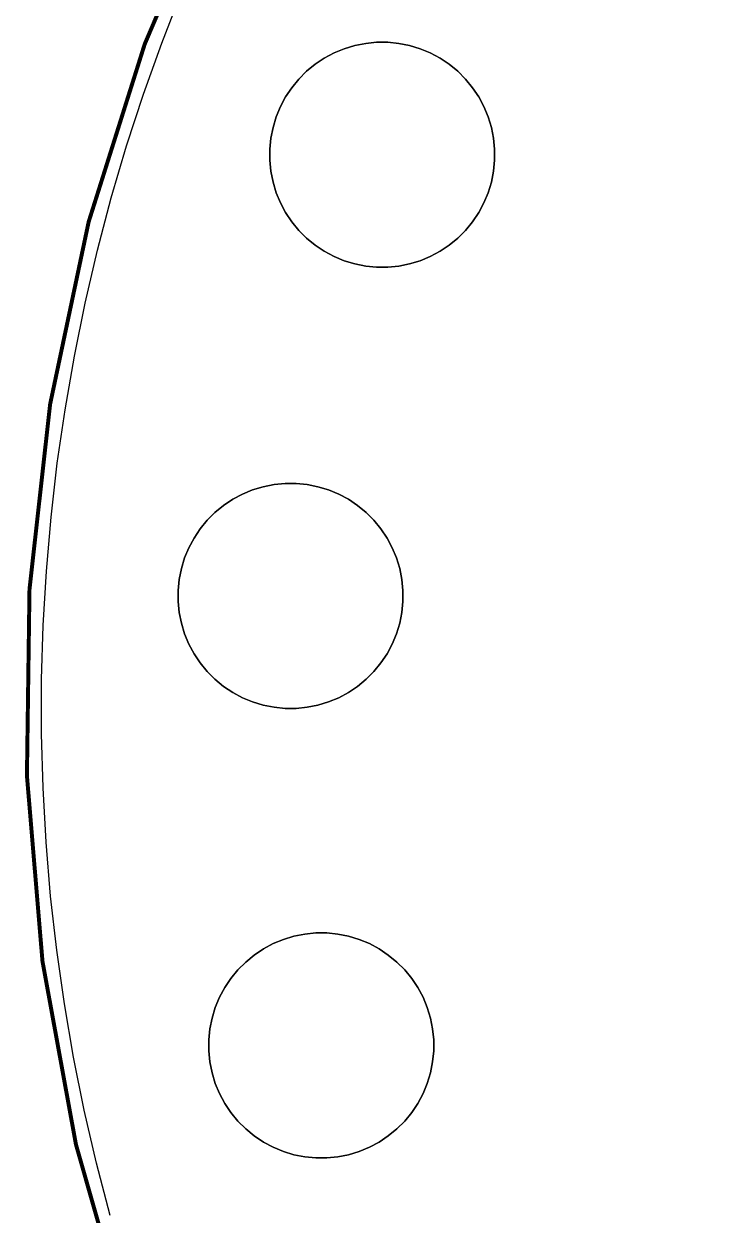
# Model space of a CAD drawing. Header units: millimetres. Extents: x -123 to 123, y -121 to 123.
# Drawn here: x -122.8 to -77.9, y -32.4 to 43.9 of the extents above; entities that cross this region are included whole.
import ezdxf

# ---------------------------------------------------------------- set-up
doc = ezdxf.new("R2010")
doc.units = ezdxf.units.MM
for name, color, linetype in [('BottomLayer', 5, 'Continuous'), ('Mechanical1', 6, 'Continuous'), ('MultiLayer', 9, 'Continuous'), ('TopLayer', 1, 'Continuous')]:
    doc.layers.add(name, color=color, linetype=linetype)

msp = doc.modelspace()

# ---------------------------------------------------------------- linework, layer by layer
at = {"layer": 'BottomLayer'}
for p, q in [((-113.935, 42.61), (-112.673, 45.844)), ((-115.105, 39.341), (-113.935, 42.61)), ((-102.894, 41.99), (-103.518, 41.656)), ((-102.24, 42.26), (-102.894, 41.99)), ((-101.564, 42.466), (-102.24, 42.26)), ((-100.87, 42.604), (-101.564, 42.466)), ((-100.166, 42.673), (-100.87, 42.604)), ((-99.458, 42.673), (-100.166, 42.673)), ((-98.754, 42.604), (-99.458, 42.673)), ((-98.061, 42.466), (-98.754, 42.604)), ((-97.384, 42.26), (-98.061, 42.466)), ((-96.73, 41.99), (-97.384, 42.26)), ((-96.106, 41.656), (-96.73, 41.99)), ((-104.106, 41.263), (-104.653, 40.814)), ((-103.518, 41.656), (-104.106, 41.263)), ((-95.518, 41.263), (-96.106, 41.656)), ((-94.971, 40.814), (-95.518, 41.263)), ((-104.653, 40.814), (-105.153, 40.314)), ((-94.471, 40.314), (-94.971, 40.814)), ((-105.602, 39.767), (-105.995, 39.179)), ((-105.153, 40.314), (-105.602, 39.767)), ((-94.022, 39.767), (-94.471, 40.314)), ((-93.629, 39.179), (-94.022, 39.767)), ((-116.18, 36.041), (-115.105, 39.341)), ((-105.995, 39.179), (-106.328, 38.555)), ((-93.296, 38.555), (-93.629, 39.179)), ((-106.328, 38.555), (-106.599, 37.902)), ((-93.025, 37.902), (-93.296, 38.555)), ((-106.599, 37.902), (-106.804, 37.225)), ((-92.82, 37.225), (-93.025, 37.902)), ((-106.804, 37.225), (-106.942, 36.531)), ((-92.682, 36.531), (-92.82, 37.225)), ((-117.161, 32.711), (-116.18, 36.041)), ((-106.942, 36.531), (-107.012, 35.827)), ((-92.612, 35.827), (-92.682, 36.531)), ((-107.012, 35.827), (-107.012, 35.473)), ((-107.012, 35.473), (-107.012, 35.12)), ((-107.012, 35.12), (-106.942, 34.416)), ((-92.682, 34.416), (-92.612, 35.12)), ((-92.612, 35.473), (-92.612, 35.827)), ((-92.612, 35.12), (-92.612, 35.473)), ((-106.942, 34.416), (-106.804, 33.722)), ((-92.82, 33.722), (-92.682, 34.416)), ((-106.804, 33.722), (-106.599, 33.045)), ((-93.025, 33.045), (-92.82, 33.722)), ((-106.599, 33.045), (-106.328, 32.391)), ((-93.296, 32.391), (-93.025, 33.045)), ((-118.047, 29.354), (-117.161, 32.711)), ((-106.328, 32.391), (-105.995, 31.767)), ((-93.629, 31.767), (-93.296, 32.391)), ((-105.995, 31.767), (-105.602, 31.179)), ((-94.022, 31.179), (-93.629, 31.767)), ((-105.602, 31.179), (-105.153, 30.632)), ((-105.153, 30.632), (-104.653, 30.132)), ((-94.971, 30.132), (-94.471, 30.632)), ((-94.471, 30.632), (-94.022, 31.179)), ((-104.653, 30.132), (-104.106, 29.683)), ((-95.518, 29.683), (-94.971, 30.132)), ((-118.837, 25.974), (-118.047, 29.354)), ((-104.106, 29.683), (-103.518, 29.29)), ((-103.518, 29.29), (-102.894, 28.957)), ((-96.73, 28.957), (-96.106, 29.29)), ((-96.106, 29.29), (-95.518, 29.683)), ((-102.894, 28.957), (-102.24, 28.686)), ((-102.24, 28.686), (-101.564, 28.481)), ((-101.564, 28.481), (-100.87, 28.343)), ((-100.87, 28.343), (-100.166, 28.273)), ((-100.166, 28.273), (-99.458, 28.273)), ((-99.458, 28.273), (-98.754, 28.343)), ((-98.754, 28.343), (-98.061, 28.481)), ((-98.061, 28.481), (-97.384, 28.686)), ((-97.384, 28.686), (-96.73, 28.957)), ((-119.529, 22.572), (-118.837, 25.974)), ((-120.125, 19.152), (-119.529, 22.572)), ((-120.622, 15.717), (-120.125, 19.152)), ((-121.022, 12.268), (-120.622, 15.717)), ((-108.763, 13.745), (-109.387, 13.412)), ((-108.11, 14.016), (-108.763, 13.745)), ((-107.433, 14.221), (-108.11, 14.016)), ((-106.739, 14.359), (-107.433, 14.221)), ((-106.035, 14.429), (-106.739, 14.359)), ((-105.328, 14.429), (-106.035, 14.429)), ((-104.624, 14.359), (-105.328, 14.429)), ((-103.93, 14.221), (-104.624, 14.359)), ((-103.253, 14.016), (-103.93, 14.221)), ((-102.599, 13.745), (-103.253, 14.016)), ((-101.975, 13.412), (-102.599, 13.745)), ((-109.975, 13.019), (-110.522, 12.57)), ((-109.387, 13.412), (-109.975, 13.019)), ((-101.387, 13.019), (-101.975, 13.412)), ((-100.84, 12.57), (-101.387, 13.019)), ((-121.323, 8.81), (-121.022, 12.268)), ((-110.522, 12.57), (-111.022, 12.07)), ((-100.34, 12.07), (-100.84, 12.57)), ((-111.471, 11.523), (-111.864, 10.935)), ((-111.022, 12.07), (-111.471, 11.523)), ((-99.891, 11.523), (-100.34, 12.07)), ((-99.498, 10.935), (-99.891, 11.523)), ((-111.864, 10.935), (-112.198, 10.311)), ((-99.165, 10.311), (-99.498, 10.935)), ((-112.198, 10.311), (-112.468, 9.657)), ((-98.894, 9.657), (-99.165, 10.311)), ((-112.468, 9.657), (-112.674, 8.98)), ((-98.689, 8.98), (-98.894, 9.657)), ((-121.525, 5.344), (-121.323, 8.81)), ((-112.674, 8.98), (-112.812, 8.286)), ((-98.551, 8.286), (-98.689, 8.98)), ((-112.812, 8.286), (-112.881, 7.583)), ((-98.482, 7.583), (-98.551, 8.286)), ((-112.881, 7.583), (-112.881, 7.229)), ((-112.881, 7.229), (-112.881, 6.875)), ((-112.881, 6.875), (-112.812, 6.171)), ((-98.551, 6.171), (-98.482, 6.875)), ((-98.482, 7.229), (-98.482, 7.583)), ((-98.482, 6.875), (-98.482, 7.229)), ((-112.812, 6.171), (-112.674, 5.477)), ((-98.689, 5.477), (-98.551, 6.171)), ((-121.628, 1.874), (-121.525, 5.344)), ((-112.674, 5.477), (-112.468, 4.8)), ((-98.894, 4.8), (-98.689, 5.477)), ((-112.468, 4.8), (-112.198, 4.147)), ((-99.165, 4.147), (-98.894, 4.8)), ((-112.198, 4.147), (-111.864, 3.523)), ((-99.498, 3.523), (-99.165, 4.147)), ((-111.864, 3.523), (-111.471, 2.935)), ((-99.891, 2.935), (-99.498, 3.523)), ((-111.471, 2.935), (-111.022, 2.388)), ((-111.022, 2.388), (-110.522, 1.888)), ((-100.84, 1.888), (-100.34, 2.388)), ((-100.34, 2.388), (-99.891, 2.935)), ((-121.632, -1.597), (-121.628, 1.874)), ((-110.522, 1.888), (-109.975, 1.439)), ((-101.387, 1.439), (-100.84, 1.888)), ((-109.975, 1.439), (-109.387, 1.046)), ((-109.387, 1.046), (-108.763, 0.712)), ((-102.599, 0.712), (-101.975, 1.046)), ((-101.975, 1.046), (-101.387, 1.439)), ((-108.763, 0.712), (-108.11, 0.442)), ((-108.11, 0.442), (-107.433, 0.236)), ((-107.433, 0.236), (-106.739, 0.098)), ((-106.739, 0.098), (-106.035, 0.029)), ((-106.035, 0.029), (-105.328, 0.029)), ((-105.328, 0.029), (-104.624, 0.098)), ((-104.624, 0.098), (-103.93, 0.236)), ((-103.93, 0.236), (-103.253, 0.442)), ((-103.253, 0.442), (-102.599, 0.712)), ((-121.536, -5.067), (-121.632, -1.597)), ((-121.342, -8.533), (-121.536, -5.067)), ((-121.049, -11.992), (-121.342, -8.533)), ((-120.658, -15.442), (-121.049, -11.992)), ((-104.77, -14.421), (-105.464, -14.559)), ((-104.066, -14.352), (-104.77, -14.421)), ((-103.359, -14.352), (-104.066, -14.352)), ((-102.655, -14.421), (-103.359, -14.352)), ((-101.961, -14.559), (-102.655, -14.421)), ((-106.795, -15.035), (-107.419, -15.369)), ((-106.141, -14.765), (-106.795, -15.035)), ((-105.464, -14.559), (-106.141, -14.765)), ((-101.284, -14.765), (-101.961, -14.559)), ((-100.631, -15.035), (-101.284, -14.765)), ((-100.007, -15.369), (-100.631, -15.035)), ((-120.168, -18.879), (-120.658, -15.442)), ((-108.007, -15.762), (-108.554, -16.211)), ((-107.419, -15.369), (-108.007, -15.762)), ((-99.419, -15.762), (-100.007, -15.369)), ((-98.872, -16.211), (-99.419, -15.762)), ((-109.054, -16.711), (-109.503, -17.258)), ((-108.554, -16.211), (-109.054, -16.711)), ((-98.372, -16.711), (-98.872, -16.211)), ((-97.923, -17.258), (-98.372, -16.711)), ((-109.503, -17.258), (-109.896, -17.846)), ((-97.53, -17.846), (-97.923, -17.258)), ((-109.896, -17.846), (-110.229, -18.47)), ((-97.196, -18.47), (-97.53, -17.846)), ((-119.581, -22.3), (-120.168, -18.879)), ((-110.229, -18.47), (-110.5, -19.123)), ((-96.926, -19.123), (-97.196, -18.47)), ((-110.705, -19.8), (-110.843, -20.494)), ((-110.5, -19.123), (-110.705, -19.8)), ((-96.72, -19.8), (-96.926, -19.123)), ((-96.582, -20.494), (-96.72, -19.8)), ((-110.843, -20.494), (-110.912, -21.198)), ((-96.513, -21.198), (-96.582, -20.494)), ((-110.912, -21.198), (-110.912, -21.552)), ((-96.513, -21.552), (-96.513, -21.198)), ((-110.912, -21.552), (-110.912, -21.905)), ((-110.912, -21.905), (-110.843, -22.609)), ((-96.582, -22.609), (-96.513, -21.905)), ((-96.513, -21.905), (-96.513, -21.552)), ((-118.896, -25.703), (-119.581, -22.3)), ((-110.843, -22.609), (-110.705, -23.303)), ((-96.72, -23.303), (-96.582, -22.609)), ((-110.705, -23.303), (-110.5, -23.98)), ((-96.926, -23.98), (-96.72, -23.303)), ((-110.5, -23.98), (-110.229, -24.634)), ((-97.196, -24.634), (-96.926, -23.98)), ((-110.229, -24.634), (-109.896, -25.258)), ((-97.53, -25.258), (-97.196, -24.634)), ((-118.114, -29.085), (-118.896, -25.703)), ((-109.896, -25.258), (-109.503, -25.846)), ((-109.503, -25.846), (-109.054, -26.393)), ((-98.372, -26.393), (-97.923, -25.846)), ((-97.923, -25.846), (-97.53, -25.258)), ((-109.054, -26.393), (-108.554, -26.893)), ((-98.872, -26.893), (-98.372, -26.393)), ((-108.554, -26.893), (-108.007, -27.342)), ((-108.007, -27.342), (-107.419, -27.735)), ((-100.007, -27.735), (-99.419, -27.342)), ((-99.419, -27.342), (-98.872, -26.893)), ((-107.419, -27.735), (-106.795, -28.068)), ((-106.795, -28.068), (-106.141, -28.339)), ((-101.284, -28.339), (-100.631, -28.068)), ((-100.631, -28.068), (-100.007, -27.735)), ((-106.141, -28.339), (-105.464, -28.544)), ((-105.464, -28.544), (-104.77, -28.682)), ((-104.77, -28.682), (-104.066, -28.751)), ((-104.066, -28.751), (-103.359, -28.751)), ((-103.359, -28.751), (-102.655, -28.682)), ((-102.655, -28.682), (-101.961, -28.544)), ((-101.961, -28.544), (-101.284, -28.339)), ((-117.236, -32.444), (-118.114, -29.085))]:
    msp.add_line(p, q, dxfattribs=at)
at = {"layer": 'Mechanical1', "const_width": 0.254}
msp.add_lwpolyline([(-21.173, -120.797, -11.497626), (21.173, -120.797)], format="xyb", dxfattribs=at)
at = {"layer": 'MultiLayer'}
for p, q in [((-103.518, 41.656), (-102.894, 41.99)), ((-102.894, 41.99), (-102.24, 42.26)), ((-102.24, 42.26), (-101.564, 42.466)), ((-101.564, 42.466), (-100.87, 42.604)), ((-100.87, 42.604), (-100.166, 42.673)), ((-100.166, 42.673), (-99.812, 42.673)), ((-99.812, 42.673), (-99.458, 42.673)), ((-99.458, 42.673), (-98.754, 42.604)), ((-98.754, 42.604), (-98.061, 42.466)), ((-98.061, 42.466), (-97.384, 42.26)), ((-97.384, 42.26), (-96.73, 41.99)), ((-96.73, 41.99), (-96.106, 41.656)), ((-104.653, 40.814), (-104.106, 41.263)), ((-104.106, 41.263), (-103.518, 41.656)), ((-96.106, 41.656), (-95.518, 41.263)), ((-95.518, 41.263), (-94.971, 40.814)), ((-105.153, 40.314), (-104.653, 40.814)), ((-94.971, 40.814), (-94.471, 40.314)), ((-105.995, 39.179), (-105.602, 39.767)), ((-105.602, 39.767), (-105.153, 40.314)), ((-94.471, 40.314), (-94.022, 39.767)), ((-94.022, 39.767), (-93.629, 39.179)), ((-106.328, 38.555), (-105.995, 39.179)), ((-93.629, 39.179), (-93.296, 38.555)), ((-106.599, 37.902), (-106.328, 38.555)), ((-93.296, 38.555), (-93.025, 37.902)), ((-106.804, 37.225), (-106.599, 37.902)), ((-93.025, 37.902), (-92.82, 37.225)), ((-106.942, 36.531), (-106.804, 37.225)), ((-92.82, 37.225), (-92.682, 36.531)), ((-107.012, 35.827), (-106.942, 36.531)), ((-92.682, 36.531), (-92.612, 35.827)), ((-107.012, 35.473), (-107.012, 35.827)), ((-107.012, 35.12), (-107.012, 35.473)), ((-106.942, 34.416), (-107.012, 35.12)), ((-92.612, 35.12), (-92.682, 34.416)), ((-92.612, 35.827), (-92.612, 35.473)), ((-92.612, 35.473), (-92.612, 35.12)), ((-106.804, 33.722), (-106.942, 34.416)), ((-92.682, 34.416), (-92.82, 33.722)), ((-106.599, 33.045), (-106.804, 33.722)), ((-92.82, 33.722), (-93.025, 33.045)), ((-106.328, 32.391), (-106.599, 33.045)), ((-93.025, 33.045), (-93.296, 32.391)), ((-105.995, 31.767), (-106.328, 32.391)), ((-93.296, 32.391), (-93.629, 31.767)), ((-105.602, 31.179), (-105.995, 31.767)), ((-93.629, 31.767), (-94.022, 31.179)), ((-105.153, 30.632), (-105.602, 31.179)), ((-104.653, 30.132), (-105.153, 30.632)), ((-94.471, 30.632), (-94.971, 30.132)), ((-94.022, 31.179), (-94.471, 30.632)), ((-104.106, 29.683), (-104.653, 30.132)), ((-94.971, 30.132), (-95.518, 29.683)), ((-103.518, 29.29), (-104.106, 29.683)), ((-102.894, 28.957), (-103.518, 29.29)), ((-96.106, 29.29), (-96.73, 28.957)), ((-95.518, 29.683), (-96.106, 29.29)), ((-102.24, 28.686), (-102.894, 28.957)), ((-101.564, 28.481), (-102.24, 28.686)), ((-100.87, 28.343), (-101.564, 28.481)), ((-100.166, 28.273), (-100.87, 28.343)), ((-99.812, 28.273), (-100.166, 28.273)), ((-99.812, 28.273), (-99.812, 28.273)), ((-99.458, 28.273), (-99.812, 28.273)), ((-98.754, 28.343), (-99.458, 28.273)), ((-98.061, 28.481), (-98.754, 28.343)), ((-97.384, 28.686), (-98.061, 28.481)), ((-96.73, 28.957), (-97.384, 28.686)), ((-109.387, 13.412), (-108.763, 13.745)), ((-108.763, 13.745), (-108.11, 14.016)), ((-108.11, 14.016), (-107.433, 14.221)), ((-107.433, 14.221), (-106.739, 14.359)), ((-106.739, 14.359), (-106.035, 14.429)), ((-106.035, 14.429), (-105.681, 14.429)), ((-105.681, 14.429), (-105.328, 14.429)), ((-105.328, 14.429), (-104.624, 14.359)), ((-104.624, 14.359), (-103.93, 14.221)), ((-103.93, 14.221), (-103.253, 14.016)), ((-103.253, 14.016), (-102.599, 13.745)), ((-102.599, 13.745), (-101.975, 13.412)), ((-110.522, 12.57), (-109.975, 13.019)), ((-109.975, 13.019), (-109.387, 13.412)), ((-101.975, 13.412), (-101.387, 13.019)), ((-101.387, 13.019), (-100.84, 12.57)), ((-111.022, 12.07), (-110.522, 12.57)), ((-100.84, 12.57), (-100.34, 12.07)), ((-111.864, 10.935), (-111.471, 11.523)), ((-111.471, 11.523), (-111.022, 12.07)), ((-100.34, 12.07), (-99.891, 11.523)), ((-99.891, 11.523), (-99.498, 10.935)), ((-112.198, 10.311), (-111.864, 10.935)), ((-99.498, 10.935), (-99.165, 10.311)), ((-112.468, 9.657), (-112.198, 10.311)), ((-99.165, 10.311), (-98.894, 9.657)), ((-112.674, 8.98), (-112.468, 9.657)), ((-98.894, 9.657), (-98.689, 8.98)), ((-112.812, 8.286), (-112.674, 8.98)), ((-98.689, 8.98), (-98.551, 8.286)), ((-112.881, 7.583), (-112.812, 8.286)), ((-98.551, 8.286), (-98.482, 7.583)), ((-112.881, 7.229), (-112.881, 7.583)), ((-112.881, 6.875), (-112.881, 7.229)), ((-112.812, 6.171), (-112.881, 6.875)), ((-98.482, 6.875), (-98.551, 6.171)), ((-98.482, 7.583), (-98.482, 7.229)), ((-98.482, 7.229), (-98.482, 6.875)), ((-112.674, 5.477), (-112.812, 6.171)), ((-98.551, 6.171), (-98.689, 5.477)), ((-112.468, 4.8), (-112.674, 5.477)), ((-98.689, 5.477), (-98.894, 4.8)), ((-112.198, 4.147), (-112.468, 4.8)), ((-98.894, 4.8), (-99.165, 4.147)), ((-111.864, 3.523), (-112.198, 4.147)), ((-99.165, 4.147), (-99.498, 3.523)), ((-111.471, 2.935), (-111.864, 3.523)), ((-99.498, 3.523), (-99.891, 2.935)), ((-111.022, 2.388), (-111.471, 2.935)), ((-110.522, 1.888), (-111.022, 2.388)), ((-100.34, 2.388), (-100.84, 1.888)), ((-99.891, 2.935), (-100.34, 2.388)), ((-109.975, 1.439), (-110.522, 1.888)), ((-100.84, 1.888), (-101.387, 1.439)), ((-109.387, 1.046), (-109.975, 1.439)), ((-108.763, 0.712), (-109.387, 1.046)), ((-101.975, 1.046), (-102.599, 0.712)), ((-101.387, 1.439), (-101.975, 1.046)), ((-108.11, 0.442), (-108.763, 0.712)), ((-107.433, 0.236), (-108.11, 0.442)), ((-106.739, 0.098), (-107.433, 0.236)), ((-106.035, 0.029), (-106.739, 0.098)), ((-105.681, 0.029), (-106.035, 0.029)), ((-105.681, 0.029), (-105.681, 0.029)), ((-105.328, 0.029), (-105.681, 0.029)), ((-104.624, 0.098), (-105.328, 0.029)), ((-103.93, 0.236), (-104.624, 0.098)), ((-103.253, 0.442), (-103.93, 0.236)), ((-102.599, 0.712), (-103.253, 0.442)), ((-105.464, -14.559), (-104.77, -14.421)), ((-104.77, -14.421), (-104.066, -14.352)), ((-104.066, -14.352), (-103.713, -14.352)), ((-103.713, -14.352), (-103.359, -14.352)), ((-103.359, -14.352), (-102.655, -14.421)), ((-102.655, -14.421), (-101.961, -14.559)), ((-107.419, -15.369), (-106.795, -15.035)), ((-106.795, -15.035), (-106.141, -14.765)), ((-106.141, -14.765), (-105.464, -14.559)), ((-101.961, -14.559), (-101.284, -14.765)), ((-101.284, -14.765), (-100.631, -15.035)), ((-100.631, -15.035), (-100.007, -15.369)), ((-108.554, -16.211), (-108.007, -15.762)), ((-108.007, -15.762), (-107.419, -15.369)), ((-100.007, -15.369), (-99.419, -15.762)), ((-99.419, -15.762), (-98.872, -16.211)), ((-109.503, -17.258), (-109.054, -16.711)), ((-109.054, -16.711), (-108.554, -16.211)), ((-98.872, -16.211), (-98.372, -16.711)), ((-98.372, -16.711), (-97.923, -17.258)), ((-109.896, -17.846), (-109.503, -17.258)), ((-97.923, -17.258), (-97.53, -17.846)), ((-110.229, -18.47), (-109.896, -17.846)), ((-97.53, -17.846), (-97.196, -18.47)), ((-110.5, -19.123), (-110.229, -18.47)), ((-97.196, -18.47), (-96.926, -19.123)), ((-110.843, -20.494), (-110.705, -19.8)), ((-110.705, -19.8), (-110.5, -19.123)), ((-96.926, -19.123), (-96.72, -19.8)), ((-96.72, -19.8), (-96.582, -20.494)), ((-110.912, -21.198), (-110.843, -20.494)), ((-96.582, -20.494), (-96.513, -21.198)), ((-110.912, -21.552), (-110.912, -21.198)), ((-96.513, -21.198), (-96.513, -21.552)), ((-110.912, -21.905), (-110.912, -21.552)), ((-110.843, -22.609), (-110.912, -21.905)), ((-96.513, -21.905), (-96.582, -22.609)), ((-96.513, -21.552), (-96.513, -21.905)), ((-110.705, -23.303), (-110.843, -22.609)), ((-96.582, -22.609), (-96.72, -23.303)), ((-110.5, -23.98), (-110.705, -23.303)), ((-96.72, -23.303), (-96.926, -23.98)), ((-110.229, -24.634), (-110.5, -23.98)), ((-96.926, -23.98), (-97.196, -24.634)), ((-109.896, -25.258), (-110.229, -24.634)), ((-97.196, -24.634), (-97.53, -25.258)), ((-109.503, -25.846), (-109.896, -25.258)), ((-109.054, -26.393), (-109.503, -25.846)), ((-97.923, -25.846), (-98.372, -26.393)), ((-97.53, -25.258), (-97.923, -25.846)), ((-108.554, -26.893), (-109.054, -26.393)), ((-98.372, -26.393), (-98.872, -26.893)), ((-108.007, -27.342), (-108.554, -26.893)), ((-107.419, -27.735), (-108.007, -27.342)), ((-99.419, -27.342), (-100.007, -27.735)), ((-98.872, -26.893), (-99.419, -27.342)), ((-106.795, -28.068), (-107.419, -27.735)), ((-106.141, -28.339), (-106.795, -28.068)), ((-100.631, -28.068), (-101.284, -28.339)), ((-100.007, -27.735), (-100.631, -28.068)), ((-105.464, -28.544), (-106.141, -28.339)), ((-104.77, -28.682), (-105.464, -28.544)), ((-104.066, -28.751), (-104.77, -28.682)), ((-103.713, -28.751), (-104.066, -28.751)), ((-103.713, -28.751), (-103.713, -28.751)), ((-103.359, -28.751), (-103.713, -28.751)), ((-102.655, -28.682), (-103.359, -28.751)), ((-101.961, -28.544), (-102.655, -28.682)), ((-101.284, -28.339), (-101.961, -28.544))]:
    msp.add_line(p, q, dxfattribs=at)
at = {"layer": 'TopLayer'}
for p, q in [((-113.935, 42.61), (-112.673, 45.844)), ((-115.105, 39.341), (-113.935, 42.61)), ((-102.894, 41.99), (-103.518, 41.656)), ((-102.24, 42.26), (-102.894, 41.99)), ((-101.564, 42.466), (-102.24, 42.26)), ((-100.87, 42.604), (-101.564, 42.466)), ((-100.166, 42.673), (-100.87, 42.604)), ((-99.458, 42.673), (-100.166, 42.673)), ((-98.754, 42.604), (-99.458, 42.673)), ((-98.061, 42.466), (-98.754, 42.604)), ((-97.384, 42.26), (-98.061, 42.466)), ((-96.73, 41.99), (-97.384, 42.26)), ((-96.106, 41.656), (-96.73, 41.99)), ((-104.106, 41.263), (-104.653, 40.814)), ((-103.518, 41.656), (-104.106, 41.263)), ((-95.518, 41.263), (-96.106, 41.656)), ((-94.971, 40.814), (-95.518, 41.263)), ((-104.653, 40.814), (-105.153, 40.314)), ((-94.471, 40.314), (-94.971, 40.814)), ((-105.602, 39.767), (-105.995, 39.179)), ((-105.153, 40.314), (-105.602, 39.767)), ((-94.022, 39.767), (-94.471, 40.314)), ((-93.629, 39.179), (-94.022, 39.767)), ((-116.18, 36.041), (-115.105, 39.341)), ((-105.995, 39.179), (-106.328, 38.555)), ((-93.296, 38.555), (-93.629, 39.179)), ((-106.328, 38.555), (-106.599, 37.902)), ((-93.025, 37.902), (-93.296, 38.555)), ((-106.599, 37.902), (-106.804, 37.225)), ((-92.82, 37.225), (-93.025, 37.902)), ((-106.804, 37.225), (-106.942, 36.531)), ((-92.682, 36.531), (-92.82, 37.225)), ((-117.161, 32.711), (-116.18, 36.041)), ((-106.942, 36.531), (-107.012, 35.827)), ((-92.612, 35.827), (-92.682, 36.531)), ((-107.012, 35.827), (-107.012, 35.473)), ((-107.012, 35.473), (-107.012, 35.12)), ((-107.012, 35.12), (-106.942, 34.416)), ((-92.682, 34.416), (-92.612, 35.12)), ((-92.612, 35.473), (-92.612, 35.827)), ((-92.612, 35.12), (-92.612, 35.473)), ((-106.942, 34.416), (-106.804, 33.722)), ((-92.82, 33.722), (-92.682, 34.416)), ((-106.804, 33.722), (-106.599, 33.045)), ((-93.025, 33.045), (-92.82, 33.722)), ((-106.599, 33.045), (-106.328, 32.391)), ((-93.296, 32.391), (-93.025, 33.045)), ((-118.047, 29.354), (-117.161, 32.711)), ((-106.328, 32.391), (-105.995, 31.767)), ((-93.629, 31.767), (-93.296, 32.391)), ((-105.995, 31.767), (-105.602, 31.179)), ((-94.022, 31.179), (-93.629, 31.767)), ((-105.602, 31.179), (-105.153, 30.632)), ((-105.153, 30.632), (-104.653, 30.132)), ((-94.971, 30.132), (-94.471, 30.632)), ((-94.471, 30.632), (-94.022, 31.179)), ((-104.653, 30.132), (-104.106, 29.683)), ((-95.518, 29.683), (-94.971, 30.132)), ((-118.837, 25.974), (-118.047, 29.354)), ((-104.106, 29.683), (-103.518, 29.29)), ((-103.518, 29.29), (-102.894, 28.957)), ((-96.73, 28.957), (-96.106, 29.29)), ((-96.106, 29.29), (-95.518, 29.683)), ((-102.894, 28.957), (-102.24, 28.686)), ((-102.24, 28.686), (-101.564, 28.481)), ((-101.564, 28.481), (-100.87, 28.343)), ((-100.87, 28.343), (-100.166, 28.273)), ((-100.166, 28.273), (-99.458, 28.273)), ((-99.458, 28.273), (-98.754, 28.343)), ((-98.754, 28.343), (-98.061, 28.481)), ((-98.061, 28.481), (-97.384, 28.686)), ((-97.384, 28.686), (-96.73, 28.957)), ((-119.529, 22.572), (-118.837, 25.974)), ((-120.125, 19.152), (-119.529, 22.572)), ((-120.622, 15.717), (-120.125, 19.152)), ((-121.022, 12.268), (-120.622, 15.717)), ((-108.763, 13.745), (-109.387, 13.412)), ((-108.11, 14.016), (-108.763, 13.745)), ((-107.433, 14.221), (-108.11, 14.016)), ((-106.739, 14.359), (-107.433, 14.221)), ((-106.035, 14.429), (-106.739, 14.359)), ((-105.328, 14.429), (-106.035, 14.429)), ((-104.624, 14.359), (-105.328, 14.429)), ((-103.93, 14.221), (-104.624, 14.359)), ((-103.253, 14.016), (-103.93, 14.221)), ((-102.599, 13.745), (-103.253, 14.016)), ((-101.975, 13.412), (-102.599, 13.745)), ((-109.975, 13.019), (-110.522, 12.57)), ((-109.387, 13.412), (-109.975, 13.019)), ((-101.387, 13.019), (-101.975, 13.412)), ((-100.84, 12.57), (-101.387, 13.019)), ((-121.323, 8.81), (-121.022, 12.268)), ((-110.522, 12.57), (-111.022, 12.07)), ((-100.34, 12.07), (-100.84, 12.57)), ((-111.471, 11.523), (-111.864, 10.935)), ((-111.022, 12.07), (-111.471, 11.523)), ((-99.891, 11.523), (-100.34, 12.07)), ((-99.498, 10.935), (-99.891, 11.523)), ((-111.864, 10.935), (-112.198, 10.311)), ((-99.165, 10.311), (-99.498, 10.935)), ((-112.198, 10.311), (-112.468, 9.657)), ((-98.894, 9.657), (-99.165, 10.311)), ((-112.468, 9.657), (-112.674, 8.98)), ((-98.689, 8.98), (-98.894, 9.657)), ((-121.525, 5.344), (-121.323, 8.81)), ((-112.674, 8.98), (-112.812, 8.286)), ((-98.551, 8.286), (-98.689, 8.98)), ((-112.812, 8.286), (-112.881, 7.583)), ((-98.482, 7.583), (-98.551, 8.286)), ((-112.881, 7.583), (-112.881, 7.229)), ((-112.881, 7.229), (-112.881, 6.875)), ((-112.881, 6.875), (-112.812, 6.171)), ((-98.551, 6.171), (-98.482, 6.875)), ((-98.482, 7.229), (-98.482, 7.583)), ((-98.482, 6.875), (-98.482, 7.229)), ((-112.812, 6.171), (-112.674, 5.477)), ((-98.689, 5.477), (-98.551, 6.171)), ((-121.628, 1.874), (-121.525, 5.344)), ((-112.674, 5.477), (-112.468, 4.8)), ((-98.894, 4.8), (-98.689, 5.477)), ((-112.468, 4.8), (-112.198, 4.147)), ((-99.165, 4.147), (-98.894, 4.8)), ((-112.198, 4.147), (-111.864, 3.523)), ((-99.498, 3.523), (-99.165, 4.147)), ((-111.864, 3.523), (-111.471, 2.935)), ((-99.891, 2.935), (-99.498, 3.523)), ((-111.471, 2.935), (-111.022, 2.388)), ((-111.022, 2.388), (-110.522, 1.888)), ((-100.84, 1.888), (-100.34, 2.388)), ((-100.34, 2.388), (-99.891, 2.935)), ((-121.632, -1.597), (-121.628, 1.874)), ((-110.522, 1.888), (-109.975, 1.439)), ((-101.387, 1.439), (-100.84, 1.888)), ((-109.975, 1.439), (-109.387, 1.046)), ((-109.387, 1.046), (-108.763, 0.712)), ((-102.599, 0.712), (-101.975, 1.046)), ((-101.975, 1.046), (-101.387, 1.439)), ((-108.763, 0.712), (-108.11, 0.442)), ((-108.11, 0.442), (-107.433, 0.236)), ((-107.433, 0.236), (-106.739, 0.098)), ((-106.739, 0.098), (-106.035, 0.029)), ((-106.035, 0.029), (-105.328, 0.029)), ((-105.328, 0.029), (-104.624, 0.098)), ((-104.624, 0.098), (-103.93, 0.236)), ((-103.93, 0.236), (-103.253, 0.442)), ((-103.253, 0.442), (-102.599, 0.712)), ((-121.536, -5.067), (-121.632, -1.597)), ((-121.342, -8.533), (-121.536, -5.067)), ((-121.049, -11.992), (-121.342, -8.533)), ((-120.658, -15.442), (-121.049, -11.992)), ((-104.77, -14.421), (-105.464, -14.559)), ((-104.066, -14.352), (-104.77, -14.421)), ((-103.359, -14.352), (-104.066, -14.352)), ((-102.655, -14.421), (-103.359, -14.352)), ((-101.961, -14.559), (-102.655, -14.421)), ((-106.795, -15.035), (-107.419, -15.369)), ((-106.141, -14.765), (-106.795, -15.035)), ((-105.464, -14.559), (-106.141, -14.765)), ((-101.284, -14.765), (-101.961, -14.559)), ((-100.631, -15.035), (-101.284, -14.765)), ((-100.007, -15.369), (-100.631, -15.035)), ((-120.168, -18.879), (-120.658, -15.442)), ((-108.007, -15.762), (-108.554, -16.211)), ((-107.419, -15.369), (-108.007, -15.762)), ((-99.419, -15.762), (-100.007, -15.369)), ((-98.872, -16.211), (-99.419, -15.762)), ((-109.054, -16.711), (-109.503, -17.258)), ((-108.554, -16.211), (-109.054, -16.711)), ((-98.372, -16.711), (-98.872, -16.211)), ((-97.923, -17.258), (-98.372, -16.711)), ((-109.503, -17.258), (-109.896, -17.846)), ((-97.53, -17.846), (-97.923, -17.258)), ((-109.896, -17.846), (-110.229, -18.47)), ((-97.196, -18.47), (-97.53, -17.846)), ((-119.581, -22.3), (-120.168, -18.879)), ((-110.229, -18.47), (-110.5, -19.123)), ((-96.926, -19.123), (-97.196, -18.47)), ((-110.705, -19.8), (-110.843, -20.494)), ((-110.5, -19.123), (-110.705, -19.8)), ((-96.72, -19.8), (-96.926, -19.123)), ((-96.582, -20.494), (-96.72, -19.8)), ((-110.843, -20.494), (-110.912, -21.198)), ((-96.513, -21.198), (-96.582, -20.494)), ((-110.912, -21.198), (-110.912, -21.552)), ((-96.513, -21.552), (-96.513, -21.198)), ((-110.912, -21.552), (-110.912, -21.905)), ((-110.912, -21.905), (-110.843, -22.609)), ((-96.582, -22.609), (-96.513, -21.905)), ((-96.513, -21.905), (-96.513, -21.552)), ((-118.896, -25.703), (-119.581, -22.3)), ((-110.843, -22.609), (-110.705, -23.303)), ((-96.72, -23.303), (-96.582, -22.609)), ((-110.705, -23.303), (-110.5, -23.98)), ((-96.926, -23.98), (-96.72, -23.303)), ((-110.5, -23.98), (-110.229, -24.634)), ((-97.196, -24.634), (-96.926, -23.98)), ((-110.229, -24.634), (-109.896, -25.258)), ((-97.53, -25.258), (-97.196, -24.634)), ((-118.114, -29.085), (-118.896, -25.703)), ((-109.896, -25.258), (-109.503, -25.846)), ((-109.503, -25.846), (-109.054, -26.393)), ((-98.372, -26.393), (-97.923, -25.846)), ((-97.923, -25.846), (-97.53, -25.258)), ((-109.054, -26.393), (-108.554, -26.893)), ((-98.872, -26.893), (-98.372, -26.393)), ((-108.554, -26.893), (-108.007, -27.342)), ((-108.007, -27.342), (-107.419, -27.735)), ((-100.007, -27.735), (-99.419, -27.342)), ((-99.419, -27.342), (-98.872, -26.893)), ((-107.419, -27.735), (-106.795, -28.068)), ((-106.795, -28.068), (-106.141, -28.339)), ((-101.284, -28.339), (-100.631, -28.068)), ((-100.631, -28.068), (-100.007, -27.735)), ((-106.141, -28.339), (-105.464, -28.544)), ((-105.464, -28.544), (-104.77, -28.682)), ((-104.77, -28.682), (-104.066, -28.751)), ((-104.066, -28.751), (-103.359, -28.751)), ((-103.359, -28.751), (-102.655, -28.682)), ((-102.655, -28.682), (-101.961, -28.544)), ((-101.961, -28.544), (-101.284, -28.339)), ((-117.236, -32.444), (-118.114, -29.085))]:
    msp.add_line(p, q, dxfattribs=at)

doc.saveas('drawing.dxf')
